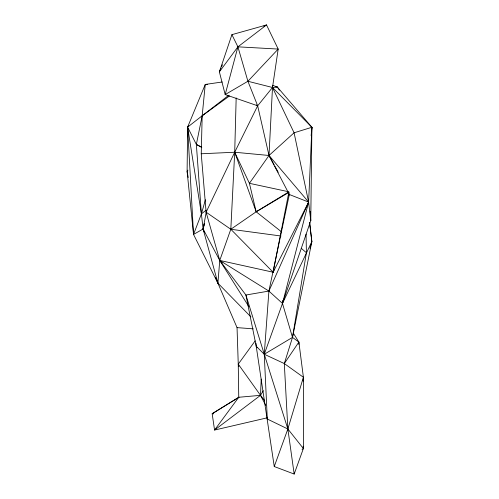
<?xml version="1.0" encoding="UTF-8"?>
<svg xmlns="http://www.w3.org/2000/svg" width="499" height="499" viewBox="0 0 499 499"><rect width="100%" height="100%" fill="white"/><g stroke="black" fill="none" stroke-linecap="round" stroke-linejoin="round"><path stroke-width="0.75" d="M222.186 81.998L205.245 84.45L202.176 115.774L196.35 144.411L201.396 213.903L203.105 229.004L219.747 260.434L245.92 295.015L256.218 346.275L274.25 466.54L294.173 474.05L303.38 448.532L303.404 377.263L298.87 342.077L293.281 333.07M207.565 84.412L205.245 84.45L187.612 127.133L187.106 171.431L193.531 234.443L217.901 283.17L237.044 327.625L238.254 364.139L238.753 397.273L214.57 430.057L212.162 413.727L238.753 397.273L260.509 395.333L263.291 390.705M272.972 85.448L277.276 86.982L311.894 127.276L310.765 220.62L282.484 303.442L264.264 354.259L267.289 419.023L287.861 428.984L303.38 448.532L302.057 449.349M288.846 195.708L288.909 192.595M248.82 306.542L219.747 260.434L206.106 212.194L201.24 153.773L202.176 115.774L228.661 95.346M236.177 97.935L234.705 152.239L230.819 229.266L219.747 260.434L217.901 283.17L250.91 316.884M265.742 405.388L260.509 395.333L261.214 379.09M294.173 474.05L287.861 428.984L264.264 354.259L268.905 291.073L289.326 194.498L269.005 155.476L272.498 87.493L278.186 49.07L266.528 24.95L231.916 34.656L219.373 71.862L225.18 94.585L247.909 81.268L272.498 87.493L311.894 127.276L308.625 202.083L310.765 220.62L310.222 211.283M303.13 381.086L303.404 377.263L284.305 363.559L264.264 354.259L256.218 346.275L255.981 343.2M274.25 466.54L287.861 428.984L284.305 363.559L292.501 337.393L282.484 303.442L282.733 300.354M311.139 135.684L311.413 132.628M311.619 130.333L311.894 127.276L294.086 132.796L269.005 155.476L249.413 183.32L256.174 211.788L281.236 231.617M306.043 234.112L306.411 252.75L292.501 337.393L264.264 354.259L245.92 295.015L268.905 291.073L282.484 303.442L311.85 241.61L309.611 222.286M311.644 128.754L311.894 127.276M222.036 262.499L219.747 260.434L273.109 272.223L288.778 192.577M309.586 222.479L311.85 241.61L292.501 337.393L298.87 342.077L298.92 344.397M206.486 210.697L203.105 229.004L217.901 283.17L215.556 277.469M282.484 303.442L308.625 202.083L294.086 132.796L272.498 87.493L272.348 85.953M267.289 419.023L267.695 417.52M205.432 199.743L201.396 213.903L193.531 234.443L203.105 229.004L204.365 223.745L203.105 229.004L204.16 231.885M309.923 248.346L311.85 241.61M287.861 428.984L303.404 377.263M279.421 90.176L277.276 86.982L272.498 87.493L257.665 105.794L234.705 152.239L206.106 212.194L230.819 229.266L273.109 272.223L274.3 269.398M220.914 68.313L219.373 71.862L237.911 46.837L266.528 24.95L263.721 26.166M221.525 66.891L222.454 64.764M273.109 272.223L308.625 202.083L269.005 155.476L257.665 105.794L247.909 81.268L237.911 46.837L231.916 34.656M187.917 170.115L187.106 171.431L188.223 177.513M284.305 363.559L298.87 342.077M238.871 366.341L238.254 364.139L255.145 340.898M247.909 81.268L278.186 49.07L237.911 46.837L225.18 94.585L257.665 105.794L256.411 104.921M193.531 234.443L187.612 127.133L188.722 126.041M206.181 210.135L201.396 213.903L187.612 127.133L202.176 115.774L229.528 95.92M238.254 364.139L260.509 395.333L214.57 430.057L267.158 417.831M239.021 397.235L212.162 413.727L213.709 413.808M288.927 191.816L256.174 211.788L230.819 229.266L281.006 236.008M288.971 192.364L256.174 211.788L234.705 152.239L201.24 153.773M275.722 86.882L277.276 86.982M237.044 327.625L253.299 328.841M288.166 191.653L249.413 183.32L234.705 152.239L269.005 155.476L274.169 164.895M289.326 194.498L308.625 202.083L268.905 291.073L219.747 260.434M187.612 127.133L196.35 144.411L201.758 147.249M196.35 144.411L201.739 147.417M301.221 248.302L306.411 252.75M260.509 395.333L264.663 400.728M274.912 166.242L278.23 172.298M256.218 346.275L256.96 347.641M217.539 280.931L217.901 283.17M303.167 446.231L303.38 448.532"/></g></svg>
